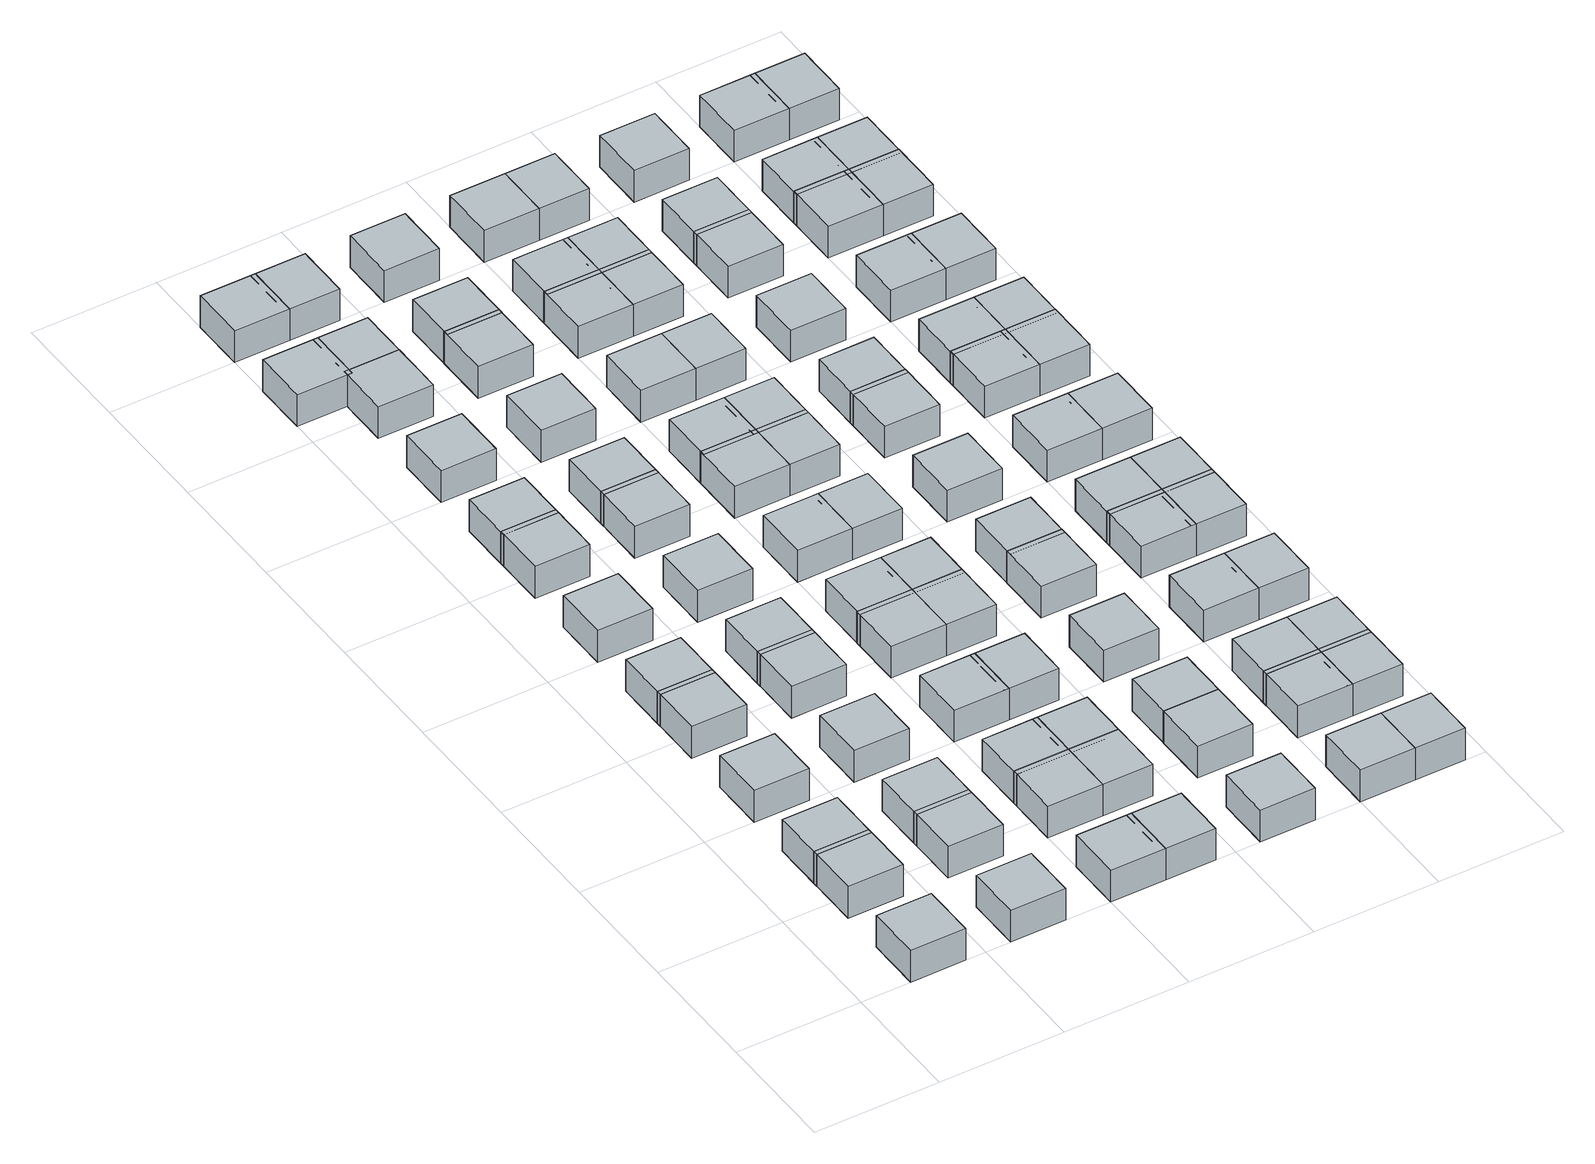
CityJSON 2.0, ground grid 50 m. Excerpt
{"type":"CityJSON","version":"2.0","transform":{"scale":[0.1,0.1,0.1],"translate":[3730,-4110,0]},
"CityObjects":{
"object1":{"type":"GenericCityObject","geometry":[{"type":"Solid","lod":"1","boundaries":[[[[0,1,2,3]],[[4,5,1,0]],[[5,6,2,1]],[[6,7,3,2]],[[7,4,0,3]],[[7,6,5,4]]]]}]},
"object2":{"type":"GenericCityObject","geometry":[{"type":"Solid","lod":"1","boundaries":[[[[8,9,10,11]],[[12,13,9,8]],[[13,14,10,9]],[[14,15,11,10]],[[15,12,8,11]],[[15,14,13,12]]]]}]},
"object3":{"type":"GenericCityObject","geometry":[{"type":"Solid","lod":"1","boundaries":[[[[16,17,18,19]],[[20,21,17,16]],[[21,22,18,17]],[[22,23,19,18]],[[23,20,16,19]],[[23,22,21,20]]]]}]},
"object4":{"type":"GenericCityObject","geometry":[{"type":"Solid","lod":"1","boundaries":[[[[24,25,26,27]],[[28,29,25,24]],[[29,30,26,25]],[[30,31,27,26]],[[31,28,24,27]],[[31,30,29,28]]]]}]},
"object5":{"type":"GenericCityObject","geometry":[{"type":"Solid","lod":"1","boundaries":[[[[32,33,34,35]],[[36,37,33,32]],[[37,38,34,33]],[[38,39,35,34]],[[39,36,32,35]],[[39,38,37,36]]]]}]},
"object6":{"type":"GenericCityObject","geometry":[{"type":"Solid","lod":"1","boundaries":[[[[40,41,42,43]],[[44,45,41,40]],[[45,46,42,41]],[[46,47,43,42]],[[47,44,40,43]],[[47,46,45,44]]]]}]},
"object7":{"type":"GenericCityObject","geometry":[{"type":"Solid","lod":"1","boundaries":[[[[48,49,50,51]],[[52,53,49,48]],[[53,54,50,49]],[[54,55,51,50]],[[55,52,48,51]],[[55,54,53,52]]]]}]},
"object8":{"type":"GenericCityObject","geometry":[{"type":"Solid","lod":"1","boundaries":[[[[56,57,58,59]],[[60,61,57,56]],[[61,62,58,57]],[[62,63,59,58]],[[63,60,56,59]],[[63,62,61,60]]]]}]},
"object9":{"type":"GenericCityObject","geometry":[{"type":"Solid","lod":"1","boundaries":[[[[64,65,66,67]],[[68,69,65,64]],[[69,70,66,65]],[[70,71,67,66]],[[71,68,64,67]],[[71,70,69,68]]]]}]},
"object10":{"type":"GenericCityObject","geometry":[{"type":"Solid","lod":"1","boundaries":[[[[72,73,74,75]],[[76,77,73,72]],[[77,78,74,73]],[[78,79,75,74]],[[79,76,72,75]],[[79,78,77,76]]]]}]},
"object11":{"type":"GenericCityObject","geometry":[{"type":"Solid","lod":"1","boundaries":[[[[80,81,82,83]],[[84,85,81,80]],[[85,86,82,81]],[[86,87,83,82]],[[87,84,80,83]],[[87,86,85,84]]]]}]},
"object12":{"type":"GenericCityObject","geometry":[{"type":"Solid","lod":"1","boundaries":[[[[88,89,90,91]],[[92,93,89,88]],[[93,94,90,89]],[[94,95,91,90]],[[95,92,88,91]],[[95,94,93,92]]]]}]},
"object13":{"type":"GenericCityObject","geometry":[{"type":"Solid","lod":"1","boundaries":[[[[96,97,98,99]],[[100,101,97,96]],[[101,102,98,97]],[[102,103,99,98]],[[103,100,96,99]],[[103,102,101,100]]]]}]},
"object14":{"type":"GenericCityObject","geometry":[{"type":"Solid","lod":"1","boundaries":[[[[104,105,106,107]],[[108,109,105,104]],[[109,110,106,105]],[[110,111,107,106]],[[111,108,104,107]],[[111,110,109,108]]]]}]},
"object15":{"type":"GenericCityObject","geometry":[{"type":"Solid","lod":"1","boundaries":[[[[112,113,114,115]],[[116,117,113,112]],[[117,118,114,113]],[[118,119,115,114]],[[119,116,112,115]],[[119,118,117,116]]]]}]},
"object16":{"type":"GenericCityObject","geometry":[{"type":"Solid","lod":"1","boundaries":[[[[120,121,122,123]],[[124,125,121,120]],[[125,126,122,121]],[[126,127,123,122]],[[127,124,120,123]],[[127,126,125,124]]]]}]},
"object17":{"type":"GenericCityObject","geometry":[{"type":"Solid","lod":"1","boundaries":[[[[128,129,130,131]],[[132,133,129,128]],[[133,134,130,129]],[[134,135,131,130]],[[135,132,128,131]],[[135,134,133,132]]]]}]},
"object18":{"type":"GenericCityObject","geometry":[{"type":"Solid","lod":"1","boundaries":[[[[136,137,138,139]],[[140,141,137,136]],[[141,142,138,137]],[[142,143,139,138]],[[143,140,136,139]],[[143,142,141,140]]]]}]},
"object19":{"type":"GenericCityObject","geometry":[{"type":"Solid","lod":"1","boundaries":[[[[144,145,146,147]],[[148,149,145,144]],[[149,150,146,145]],[[150,151,147,146]],[[151,148,144,147]],[[151,150,149,148]]]]}]},
"object20":{"type":"GenericCityObject","geometry":[{"type":"Solid","lod":"1","boundaries":[[[[152,153,154,155]],[[156,157,153,152]],[[157,158,154,153]],[[158,159,155,154]],[[159,156,152,155]],[[159,158,157,156]]]]}]},
"object21":{"type":"GenericCityObject","geometry":[{"type":"Solid","lod":"1","boundaries":[[[[160,161,162,163]],[[164,165,161,160]],[[165,166,162,161]],[[166,167,163,162]],[[167,164,160,163]],[[167,166,165,164]]]]}]},
"object22":{"type":"GenericCityObject","geometry":[{"type":"Solid","lod":"1","boundaries":[[[[168,169,170,171]],[[172,173,169,168]],[[173,174,170,169]],[[174,175,171,170]],[[175,172,168,171]],[[175,174,173,172]]]]}]},
"object23":{"type":"GenericCityObject","geometry":[{"type":"Solid","lod":"1","boundaries":[[[[176,177,178,179]],[[180,181,177,176]],[[181,182,178,177]],[[182,183,179,178]],[[183,180,176,179]],[[183,182,181,180]]]]}]},
"object24":{"type":"GenericCityObject","geometry":[{"type":"Solid","lod":"1","boundaries":[[[[184,185,186,187]],[[188,189,185,184]],[[189,190,186,185]],[[190,191,187,186]],[[191,188,184,187]],[[191,190,189,188]]]]}]},
"object25":{"type":"GenericCityObject","geometry":[{"type":"Solid","lod":"1","boundaries":[[[[192,193,194,195]],[[196,197,193,192]],[[197,198,194,193]],[[198,199,195,194]],[[199,196,192,195]],[[199,198,197,196]]]]}]},
"object26":{"type":"GenericCityObject","geometry":[{"type":"Solid","lod":"1","boundaries":[[[[200,201,202,203]],[[204,205,201,200]],[[205,206,202,201]],[[206,207,203,202]],[[207,204,200,203]],[[207,206,205,204]]]]}]},
"object27":{"type":"GenericCityObject","geometry":[{"type":"Solid","lod":"1","boundaries":[[[[208,209,210,211]],[[212,213,209,208]],[[213,214,210,209]],[[214,215,211,210]],[[215,212,208,211]],[[215,214,213,212]]]]}]},
"object28":{"type":"GenericCityObject","geometry":[{"type":"Solid","lod":"1","boundaries":[[[[216,217,218,219]],[[220,221,217,216]],[[221,222,218,217]],[[222,223,219,218]],[[223,220,216,219]],[[223,222,221,220]]]]}]},
"object29":{"type":"GenericCityObject","geometry":[{"type":"Solid","lod":"1","boundaries":[[[[224,225,226,227]],[[228,229,225,224]],[[229,230,226,225]],[[230,231,227,226]],[[231,228,224,227]],[[231,230,229,228]]]]}]},
"object30":{"type":"GenericCityObject","geometry":[{"type":"Solid","lod":"1","boundaries":[[[[232,233,234,235]],[[236,237,233,232]],[[237,238,234,233]],[[238,239,235,234]],[[239,236,232,235]],[[239,238,237,236]]]]}]},
"object31":{"type":"GenericCityObject","geometry":[{"type":"Solid","lod":"1","boundaries":[[[[240,241,242,243]],[[244,245,241,240]],[[245,246,242,241]],[[246,247,243,242]],[[247,244,240,243]],[[247,246,245,244]]]]}]},
"object32":{"type":"GenericCityObject","geometry":[{"type":"Solid","lod":"1","boundaries":[[[[248,249,250,251]],[[252,253,249,248]],[[253,254,250,249]],[[254,255,251,250]],[[255,252,248,251]],[[255,254,253,252]]]]}]},
"object33":{"type":"GenericCityObject","geometry":[{"type":"Solid","lod":"1","boundaries":[[[[256,257,258,259]],[[260,261,257,256]],[[261,262,258,257]],[[262,263,259,258]],[[263,260,256,259]],[[263,262,261,260]]]]}]},
"object34":{"type":"GenericCityObject","geometry":[{"type":"Solid","lod":"1","boundaries":[[[[264,265,266,267]],[[268,269,265,264]],[[269,270,266,265]],[[270,271,267,266]],[[271,268,264,267]],[[271,270,269,268]]]]}]},
"object35":{"type":"GenericCityObject","geometry":[{"type":"Solid","lod":"1","boundaries":[[[[272,273,274,275]],[[276,277,273,272]],[[277,278,274,273]],[[278,279,275,274]],[[279,276,272,275]],[[279,278,277,276]]]]}]},
"object36":{"type":"GenericCityObject","geometry":[{"type":"Solid","lod":"1","boundaries":[[[[280,281,282,283]],[[284,285,281,280]],[[285,286,282,281]],[[286,287,283,282]],[[287,284,280,283]],[[287,286,285,284]]]]}]},
"object37":{"type":"GenericCityObject","geometry":[{"type":"Solid","lod":"1","boundaries":[[[[288,289,290,291]],[[292,293,289,288]],[[293,294,290,289]],[[294,295,291,290]],[[295,292,288,291]],[[295,294,293,292]]]]}]},
"object38":{"type":"GenericCityObject","geometry":[{"type":"Solid","lod":"1","boundaries":[[[[296,297,298,299]],[[300,301,297,296]],[[301,302,298,297]],[[302,303,299,298]],[[303,300,296,299]],[[303,302,301,300]]]]}]},
"object39":{"type":"GenericCityObject","geometry":[{"type":"Solid","lod":"1","boundaries":[[[[304,305,306,307]],[[308,309,305,304]],[[309,310,306,305]],[[310,311,307,306]],[[311,308,304,307]],[[311,310,309,308]]]]}]},
"object40":{"type":"GenericCityObject","geometry":[{"type":"Solid","lod":"1","boundaries":[[[[312,313,314,315]],[[316,317,313,312]],[[317,318,314,313]],[[318,319,315,314]],[[319,316,312,315]],[[319,318,317,316]]]]}]},
"object41":{"type":"GenericCityObject","geometry":[{"type":"Solid","lod":"1","boundaries":[[[[320,321,322,323]],[[324,325,321,320]],[[325,326,322,321]],[[326,327,323,322]],[[327,324,320,323]],[[327,326,325,324]]]]}]},
"object42":{"type":"GenericCityObject","geometry":[{"type":"Solid","lod":"1","boundaries":[[[[328,329,330,331]],[[332,333,329,328]],[[333,334,330,329]],[[334,335,331,330]],[[335,332,328,331]],[[335,334,333,332]]]]}]},
"object43":{"type":"GenericCityObject","geometry":[{"type":"Solid","lod":"1","boundaries":[[[[336,337,338,339]],[[340,341,337,336]],[[341,342,338,337]],[[342,343,339,338]],[[343,340,336,339]],[[343,342,341,340]]]]}]},
"object44":{"type":"GenericCityObject","geometry":[{"type":"Solid","lod":"1","boundaries":[[[[344,345,346,347]],[[348,349,345,344]],[[349,350,346,345]],[[350,351,347,346]],[[351,348,344,347]],[[351,350,349,348]]]]}]},
"object45":{"type":"GenericCityObject","geometry":[{"type":"Solid","lod":"1","boundaries":[[[[352,353,354,355]],[[356,357,353,352]],[[357,358,354,353]],[[358,359,355,354]],[[359,356,352,355]],[[359,358,357,356]]]]}]},
"object46":{"type":"GenericCityObject","geometry":[{"type":"Solid","lod":"1","boundaries":[[[[360,361,362,363]],[[364,365,361,360]],[[365,366,362,361]],[[366,367,363,362]],[[367,364,360,363]],[[367,366,365,364]]]]}]},
"object47":{"type":"GenericCityObject","geometry":[{"type":"Solid","lod":"1","boundaries":[[[[368,369,370,371]],[[372,373,369,368]],[[373,374,370,369]],[[374,375,371,370]],[[375,372,368,371]],[[375,374,373,372]]]]}]},
"object48":{"type":"GenericCityObject","geometry":[{"type":"Solid","lod":"1","boundaries":[[[[376,377,378,379]],[[380,381,377,376]],[[381,382,378,377]],[[382,383,379,378]],[[383,380,376,379]],[[383,382,381,380]]]]}]},
"object49":{"type":"GenericCityObject","geometry":[{"type":"Solid","lod":"1","boundaries":[[[[384,385,386,387]],[[388,389,385,384]],[[389,390,386,385]],[[390,391,387,386]],[[391,388,384,387]],[[391,390,389,388]]]]}]},
"object50":{"type":"GenericCityObject","geometry":[{"type":"Solid","lod":"1","boundaries":[[[[392,393,394,395]],[[396,397,393,392]],[[397,398,394,393]],[[398,399,395,394]],[[399,396,392,395]],[[399,398,397,396]]]]}]},
"object51":{"type":"GenericCityObject","geometry":[{"type":"Solid","lod":"1","boundaries":[[[[400,401,402,403]],[[404,405,401,400]],[[405,406,402,401]],[[406,407,403,402]],[[407,404,400,403]],[[407,406,405,404]]]]}]},
"object52":{"type":"GenericCityObject","geometry":[{"type":"Solid","lod":"1","boundaries":[[[[408,409,410,411]],[[412,413,409,408]],[[413,414,410,409]],[[414,415,411,410]],[[415,412,408,411]],[[415,414,413,412]]]]}]},
"object53":{"type":"GenericCityObject","geometry":[{"type":"Solid","lod":"1","boundaries":[[[[416,417,418,419]],[[420,421,417,416]],[[421,422,418,417]],[[422,423,419,418]],[[423,420,416,419]],[[423,422,421,420]]]]}]},
"object54":{"type":"GenericCityObject","geometry":[{"type":"Solid","lod":"1","boundaries":[[[[424,425,426,427]],[[428,429,425,424]],[[429,430,426,425]],[[430,431,427,426]],[[431,428,424,427]],[[431,430,429,428]]]]}]},
"object55":{"type":"GenericCityObject","geometry":[{"type":"Solid","lod":"1","boundaries":[[[[432,433,434,435]],[[436,437,433,432]],[[437,438,434,433]],[[438,439,435,434]],[[439,436,432,435]],[[439,438,437,436]]]]}]},
"object56":{"type":"GenericCityObject","geometry":[{"type":"Solid","lod":"1","boundaries":[[[[440,441,442,443]],[[444,445,441,440]],[[445,446,442,441]],[[446,447,443,442]],[[447,444,440,443]],[[447,446,445,444]]]]}]},
"object57":{"type":"GenericCityObject","geometry":[{"type":"Solid","lod":"1","boundaries":[[[[448,449,450,451]],[[452,453,449,448]],[[453,454,450,449]],[[454,455,451,450]],[[455,452,448,451]],[[455,454,453,452]]]]}]},
"object58":{"type":"GenericCityObject","geometry":[{"type":"Solid","lod":"1","boundaries":[[[[456,457,458,459]],[[460,461,457,456]],[[461,462,458,457]],[[462,463,459,458]],[[463,460,456,459]],[[463,462,461,460]]]]}]},
"object59":{"type":"GenericCityObject","geometry":[{"type":"Solid","lod":"1","boundaries":[[[[464,465,466,467]],[[468,469,465,464]],[[469,470,466,465]],[[470,471,467,466]],[[471,468,464,467]],[[471,470,469,468]]]]}]},
"object60":{"type":"GenericCityObject","geometry":[{"type":"Solid","lod":"1","boundaries":[[[[472,473,474,475]],[[476,477,473,472]],[[477,478,474,473]],[[478,479,475,474]],[[479,476,472,475]],[[479,478,477,476]]]]}]},
"object61":{"type":"GenericCityObject","geometry":[{"type":"Solid","lod":"1","boundaries":[[[[480,481,482,483]],[[484,485,481,480]],[[485,486,482,481]],[[486,487,483,482]],[[487,484,480,483]],[[487,486,485,484]]]]}]},
"object62":{"type":"GenericCityObject","geometry":[{"type":"Solid","lod":"1","boundaries":[[[[488,489,490,491]],[[492,493,489,488]],[[493,494,490,489]],[[494,495,491,490]],[[495,492,488,491]],[[495,494,493,492]]]]}]},
"object63":{"type":"GenericCityObject","geometry":[{"type":"Solid","lod":"1","boundaries":[[[[496,497,498,499]],[[500,501,497,496]],[[501,502,498,497]],[[502,503,499,498]],[[503,500,496,499]],[[503,502,501,500]]]]}]},
"object64":{"type":"GenericCityObject","geometry":[{"type":"Solid","lod":"1","boundaries":[[[[504,505,506,507]],[[508,509,505,504]],[[509,510,506,505]],[[510,511,507,506]],[[511,508,504,507]],[[511,510,509,508]]]]}]},
"object65":{"type":"GenericCityObject","geometry":[{"type":"Solid","lod":"1","boundaries":[[[[512,513,514,515]],[[516,517,513,512]],[[517,518,514,513]],[[518,519,515,514]],[[519,516,512,515]],[[519,518,517,516]]]]}]},
"object66":{"type":"GenericCityObject","geometry":[{"type":"Solid","lod":"1","boundaries":[[[[520,521,522,523]],[[524,525,521,520]],[[525,526,522,521]],[[526,527,523,522]],[[527,524,520,523]],[[527,526,525,524]]]]}]},
"object67":{"type":"GenericCityObject","geometry":[{"type":"Solid","lod":"1","boundaries":[[[[528,529,530,531]],[[532,533,529,528]],[[533,534,530,529]],[[534,535,531,530]],[[535,532,528,531]],[[535,534,533,532]]]]}]},
"object68":{"type":"GenericCityObject","geometry":[{"type":"Solid","lod":"1","boundaries":[[[[536,537,538,539]],[[540,541,537,536]],[[541,542,538,537]],[[542,543,539,538]],[[543,540,536,539]],[[543,542,541,540]]]]}]},
"object69":{"type":"GenericCityObject","geometry":[{"type":"Solid","lod":"1","boundaries":[[[[544,545,546,547]],[[548,549,545,544]],[[549,550,546,545]],[[550,551,547,546]],[[551,548,544,547]],[[551,550,549,548]]]]}]},
"object70":{"type":"GenericCityObject","geometry":[{"type":"Solid","lod":"1","boundaries":[[[[552,553,554,555]],[[556,557,553,552]],[[557,558,554,553]],[[558,559,555,554]],[[559,556,552,555]],[[559,558,557,556]]]]}]},
"object71":{"type":"GenericCityObject","geometry":[{"type":"Solid","lod":"1","boundaries":[[[[560,561,562,563]],[[564,565,561,560]],[[565,566,562,561]],[[566,567,563,562]],[[567,564,560,563]],[[567,566,565,564]]]]}]},
"object72":{"type":"GenericCityObject","geometry":[{"type":"Solid","lod":"1","boundaries":[[[[568,569,570,571]],[[572,573,569,568]],[[573,574,570,569]],[[574,575,571,570]],[[575,572,568,571]],[[575,574,573,572]]]]}]},
"object73":{"type":"GenericCityObject","geometry":[{"type":"Solid","lod":"1","boundaries":[[[[576,577,578,579]],[[580,581,577,576]],[[581,582,578,577]],[[582,583,579,578]],[[583,580,576,579]],[[583,582,581,580]]]]}]},
"object74":{"type":"GenericCityObject","geometry":[{"type":"Solid","lod":"1","boundaries":[[[[584,585,586,587]],[[588,589,585,584]],[[589,590,586,585]],[[590,591,587,586]],[[591,588,584,587]],[[591,590,589,588]]]]}]},
"object75":{"type":"GenericCityObject","geometry":[{"type":"Solid","lod":"1","boundaries":[[[[592,593,594,595]],[[596,597,593,592]],[[597,598,594,593]],[[598,599,595,594]],[[599,596,592,595]],[[599,598,597,596]]]]}]},
"object76":{"type":"GenericCityObject","geometry":[{"type":"Solid","lod":"1","boundaries":[[[[600,601,602,603]],[[604,605,601,600]],[[605,606,602,601]],[[606,607,603,602]],[[607,604,600,603]],[[607,606,605,604]]]]}]},
"object77":{"type":"GenericCityObject","geometry":[{"type":"Solid","lod":"1","boundaries":[[[[608,609,610,611]],[[612,613,609,608]],[[613,614,610,609]],[[614,615,611,610]],[[615,612,608,611]],[[615,614,613,612]]]]}]},
"object78":{"type":"GenericCityObject","geometry":[{"type":"Solid","lod":"1","boundaries":[[[[616,617,618,619]],[[620,621,617,616]],[[621,622,618,617]],[[622,623,619,618]],[[623,620,616,619]],[[623,622,621,620]]]]}]},
"object79":{"type":"GenericCityObject","geometry":[{"type":"Solid","lod":"1","boundaries":[[[[624,625,626,627]],[[628,629,625,624]],[[629,630,626,625]],[[630,631,627,626]],[[631,628,624,627]],[[631,630,629,628]]]]}]},
"object80":{"type":"GenericCityObject","geometry":[{"type":"Solid","lod":"1","boundaries":[[[[632,633,634,635]],[[636,637,633,632]],[[637,638,634,633]],[[638,639,635,634]],[[639,636,632,635]],[[639,638,637,636]]]]}]},
"object81":{"type":"GenericCityObject","geometry":[{"type":"Solid","lod":"1","boundaries":[[[[640,641,642,643]],[[644,645,641,640]],[[645,646,642,641]],[[646,647,643,642]],[[647,644,640,643]],[[647,646,645,644]]]]}]},
"object82":{"type":"GenericCityObject","geometry":[{"type":"Solid","lod":"1","boundaries":[[[[648,649,650,651]],[[652,653,649,648]],[[653,654,650,649]],[[654,655,651,650]],[[655,652,648,651]],[[655,654,653,652]]]]}]},
"object83":{"type":"GenericCityObject","geometry":[{"type":"Solid","lod":"1","boundaries":[[[[656,657,658,659]],[[660,661,657,656]],[[661,662,658,657]],[[662,663,659,658]],[[663,660,656,659]],[[663,662,661,660]]]]}]},
"object84":{"type":"GenericCityObject","geometry":[{"type":"Solid","lod":"1","boundaries":[[[[664,665,666,667]],[[668,669,665,664]],[[669,670,666,665]],[[670,671,667,666]],[[671,668,664,667]],[[671,670,669,668]]]]}]},
"object85":{"type":"GenericCityObject","geometry":[{"type":"Solid","lod":"1","boundaries":[[[[672,673,674,675]],[[676,677,673,672]],[[677,678,674,673]],[[678,679,675,674]],[[679,676,672,675]],[[679,678,677,676]]]]}]},
"object86":{"type":"GenericCityObject","geometry":[{"type":"Solid","lod":"1","boundaries":[[[[680,681,682,683]],[[684,685,681,680]],[[685,686,682,681]],[[686,687,683,682]],[[687,684,680,683]],[[687,686,685,684]]]]}]},
"object87":{"type":"GenericCityObject","geometry":[{"type":"Solid","lod":"1","boundaries":[[[[688,689,690,691]],[[692,693,689,688]],[[693,694,690,689]],[[694,695,691,690]],[[695,692,688,691]],[[695,694,693,692]]]]}]},
"object88":{"type":"GenericCityObject","geometry":[{"type":"Solid","lod":"1","boundaries":[[[[696,697,698,699]],[[700,701,697,696]],[[701,702,698,697]],[[702,703,699,698]],[[703,700,696,699]],[[703,702,701,700]]]]}]},
"object89":{"type":"GenericCityObject","geometry":[{"type":"Solid","lod":"1","boundaries":[[[[704,705,706,707]],[[708,709,705,704]],[[709,710,706,705]],[[710,711,707,706]],[[711,708,704,707]],[[711,710,709,708]]]]}]},
"object90":{"type":"GenericCityObject","geometry":[{"type":"Solid","lod":"1","boundaries":[[[[712,713,714,715]],[[716,717,713,712]],[[717,718,714,713]],[[718,719,715,714]],[[719,716,712,715]],[[719,718,717,716]]]]}]},
"object91":{"type":"GenericCityObject","geometry":[{"type":"Solid","lod":"1","boundaries":[[[[720,721,722,723]],[[724,725,721,720]],[[725,726,722,721]],[[726,727,723,722]],[[727,724,720,723]],[[727,726,725,724]]]]}]},
"object92":{"type":"GenericCityObject","geometry":[{"type":"Solid","lod":"1","boundaries":[[[[728,729,730,731]],[[732,733,729,728]],[[733,734,730,729]],[[734,735,731,730]],[[735,732,728,731]],[[735,734,733,732]]]]}]},
"object93":{"type":"GenericCityObject","geometry":[{"type":"Solid","lod":"1","boundaries":[[[[736,737,738,739]],[[740,741,737,736]],[[741,742,738,737]],[[742,743,739,738]],[[743,740,736,739]],[[743,742,741,740]]]]}]}
},
"vertices":[
[200,0,0],[420,0,0],[420,220,0],[200,220,0],[200,0,140],[420,0,140],[420,220,140],[200,220,140],
[200,400,0],[420,400,0],[420,620,0],[200,620,0],[200,400,140],[420,400,140],[420,620,140],[200,620,140],
[200,600,0],[420,600,0],[420,820,0],[200,820,0],[200,600,140],[420,600,140],[420,820,140],[200,820,140],
[200,1000,0],[420,1000,0],[420,1220,0],[200,1220,0],[200,1000,140],[420,1000,140],[420,1220,140],[200,1220,140],
[600,0,0],[820,0,0],[820,220,0],[600,220,0],[600,0,140],[820,0,140],[820,220,140],[600,220,140],
[200,1400,0],[420,1400,0],[420,1620,0],[200,1620,0],[200,1400,140],[420,1400,140],[420,1620,140],[200,1620,140],
[200,1600,0],[420,1600,0],[420,1820,0],[200,1820,0],[200,1600,140],[420,1600,140],[420,1820,140],[200,1820,140],
[600,400,0],[820,400,0],[820,620,0],[600,620,0],[600,400,140],[820,400,140],[820,620,140],[600,620,140],
[600,600,0],[820,600,0],[820,820,0],[600,820,0],[600,600,140],[820,600,140],[820,820,140],[600,820,140],
[200,2000,0],[420,2000,0],[420,2220,0],[200,2220,0],[200,2000,140],[420,2000,140],[420,2220,140],[200,2220,140],
[600,1000,0],[820,1000,0],[820,1220,0],[600,1220,0],[600,1000,140],[820,1000,140],[820,1220,140],[600,1220,140],
[200,2400,0],[420,2400,0],[420,2620,0],[200,2620,0],[200,2400,140],[420,2400,140],[420,2620,140],[200,2620,140],
[200,2600,0],[420,2600,0],[420,2820,0],[200,2820,0],[200,2600,140],[420,2600,140],[420,2820,140],[200,2820,140],
[1000,0,0],[1220,0,0],[1220,220,0],[1000,220,0],[1000,0,140],[1220,0,140],[1220,220,140],[1000,220,140],
[600,1400,0],[820,1400,0],[820,1620,0],[600,1620,0],[600,1400,140],[820,1400,140],[820,1620,140],[600,1620,140],
[0,3600,0],[220,3600,0],[220,3820,0],[0,3820,0],[0,3600,140],[220,3600,140],[220,3820,140],[0,3820,140],
[600,1600,0],[820,1600,0],[820,1820,0],[600,1820,0],[600,1600,140],[820,1600,140],[820,1820,140],[600,1820,140],
[200,3000,0],[420,3000,0],[420,3220,0],[200,3220,0],[200,3000,140],[420,3000,140],[420,3220,140],[200,3220,140],
[1000,400,0],[1220,400,0],[1220,620,0],[1000,620,0],[1000,400,140],[1220,400,140],[1220,620,140],[1000,620,140],
[1000,600,0],[1220,600,0],[1220,820,0],[1000,820,0],[1000,600,140],[1220,600,140],[1220,820,140],[1000,820,140],
[0,4000,0],[220,4000,0],[220,4220,0],[0,4220,0],[0,4000,140],[220,4000,140],[220,4220,140],[0,4220,140],
[600,2000,0],[820,2000,0],[820,2220,0],[600,2220,0],[600,2000,140],[820,2000,140],[820,2220,140],[600,2220,140],
[1200,0,0],[1420,0,0],[1420,220,0],[1200,220,0],[1200,0,140],[1420,0,140],[1420,220,140],[1200,220,140],
[200,3400,0],[420,3400,0],[420,3620,0],[200,3620,0],[200,3400,140],[420,3400,140],[420,3620,140],[200,3620,140],
[200,3600,0],[420,3600,0],[420,3820,0],[200,3820,0],[200,3600,140],[420,3600,140],[420,3820,140],[200,3820,140],
[1000,1000,0],[1220,1000,0],[1220,1220,0],[1000,1220,0],[1000,1000,140],[1220,1000,140],[1220,1220,140],[1000,1220,140],
[600,2400,0],[820,2400,0],[820,2620,0],[600,2620,0],[600,2400,140],[820,2400,140],[820,2620,140],[600,2620,140],
[1200,400,0],[1420,400,0],[1420,620,0],[1200,620,0],[1200,400,140],[1420,400,140],[1420,620,140],[1200,620,140],
[600,2600,0],[820,2600,0],[820,2820,0],[600,2820,0],[600,2600,140],[820,2600,140],[820,2820,140],[600,2820,140],
[1200,600,0],[1420,600,0],[1420,820,0],[1200,820,0],[1200,600,140],[1420,600,140],[1420,820,140],[1200,820,140],
[200,4000,0],[420,4000,0],[420,4220,0],[200,4220,0],[200,4000,140],[420,4000,140],[420,4220,140],[200,4220,140],
[1000,1400,0],[1220,1400,0],[1220,1620,0],[1000,1620,0],[1000,1400,140],[1220,1400,140],[1220,1620,140],[1000,1620,140],
[1000,1600,0],[1220,1600,0],[1220,1820,0],[1000,1820,0],[1000,1600,140],[1220,1600,140],[1220,1820,140],[1000,1820,140],
[600,3000,0],[820,3000,0],[820,3220,0],[600,3220,0],[600,3000,140],[820,3000,140],[820,3220,140],[600,3220,140],
[1200,1000,0],[1420,1000,0],[1420,1220,0],[1200,1220,0],[1200,1000,140],[1420,1000,140],[1420,1220,140],[1200,1220,140],
[1000,2000,0],[1220,2000,0],[1220,2220,0],[1000,2220,0],[1000,2000,140],[1220,2000,140],[1220,2220,140],[1000,2220,140],
[1600,0,0],[1820,0,0],[1820,220,0],[1600,220,0],[1600,0,140],[1820,0,140],[1820,220,140],[1600,220,140],
[600,3400,0],[820,3400,0],[820,3620,0],[600,3620,0],[600,3400,140],[820,3400,140],[820,3620,140],[600,3620,140],
[1200,1400,0],[1420,1400,0],[1420,1620,0],[1200,1620,0],[1200,1400,140],[1420,1400,140],[1420,1620,140],[1200,1620,140],
[600,3600,0],[820,3600,0],[820,3820,0],[600,3820,0],[600,3600,140],[820,3600,140],[820,3820,140],[600,3820,140],
[1200,1600,0],[1420,1600,0],[1420,1820,0],[1200,1820,0],[1200,1600,140],[1420,1600,140],[1420,1820,140],[1200,1820,140],
[1000,2400,0],[1220,2400,0],[1220,2620,0],[1000,2620,0],[1000,2400,140],[1220,2400,140],[1220,2620,140],[1000,2620,140],
[1600,400,0],[1820,400,0],[1820,620,0],[1600,620,0],[1600,400,140],[1820,400,140],[1820,620,140],[1600,620,140],
[1000,2600,0],[1220,2600,0],[1220,2820,0],[1000,2820,0],[1000,2600,140],[1220,2600,140],[1220,2820,140],[1000,2820,140],
[1600,600,0],[1820,600,0],[1820,820,0],[1600,820,0],[1600,600,140],[1820,600,140],[1820,820,140],[1600,820,140],
[600,4000,0],[820,4000,0],[820,4220,0],[600,4220,0],[600,4000,140],[820,4000,140],[820,4220,140],[600,4220,140],
[1200,2000,0],[1420,2000,0],[1420,2220,0],[1200,2220,0],[1200,2000,140],[1420,2000,140],[1420,2220,140],[1200,2220,140],
[1000,3000,0],[1220,3000,0],[1220,3220,0],[1000,3220,0],[1000,3000,140],[1220,3000,140],[1220,3220,140],[1000,3220,140],
[1600,1000,0],[1820,1000,0],[1820,1220,0],[1600,1220,0],[1600,1000,140],[1820,1000,140],[1820,1220,140],[1600,1220,140],
[1200,2400,0],[1420,2400,0],[1420,2620,0],[1200,2620,0],[1200,2400,140],[1420,2400,140],[1420,2620,140],[1200,2620,140],
[1200,2600,0],[1420,2600,0],[1420,2820,0],[1200,2820,0],[1200,2600,140],[1420,2600,140],[1420,2820,140],[1200,2820,140],
[2000,0,0],[2220,0,0],[2220,220,0],[2000,220,0],[2000,0,140],[2220,0,140],[2220,220,140],[2000,220,140],
[1000,3400,0],[1220,3400,0],[1220,3620,0],[1000,3620,0],[1000,3400,140],[1220,3400,140],[1220,3620,140],[1000,3620,140],
[1600,1400,0],[1820,1400,0],[1820,1620,0],[1600,1620,0],[1600,1400,140],[1820,1400,140],[1820,1620,140],[1600,1620,140],
[1000,3600,0],[1220,3600,0],[1220,3820,0],[1000,3820,0],[1000,3600,140],[1220,3600,140],[1220,3820,140],[1000,3820,140],
[1600,1600,0],[1820,1600,0],[1820,1820,0],[1600,1820,0],[1600,1600,140],[1820,1600,140],[1820,1820,140],[1600,1820,140],
[1200,3000,0],[1420,3000,0],[1420,3220,0],[1200,3220,0],[1200,3000,140],[1420,3000,140],[1420,3220,140],[1200,3220,140],
[2000,400,0],[2220,400,0],[2220,620,0],[2000,620,0],[2000,400,140],[2220,400,140],[2220,620,140],[2000,620,140],
[2000,600,0],[2220,600,0],[2220,820,0],[2000,820,0],[2000,600,140],[2220,600,140],[2220,820,140],[2000,820,140],
[1000,4000,0],[1220,4000,0],[1220,4220,0],[1000,4220,0],[1000,4000,140],[1220,4000,140],[1220,4220,140],[1000,4220,140],
[1600,2000,0],[1820,2000,0],[1820,2220,0],[1600,2220,0],[1600,2000,140],[1820,2000,140],[1820,2220,140],[1600,2220,140],
[2200,0,0],[2420,0,0],[2420,220,0],[2200,220,0],[2200,0,140],[2420,0,140],[2420,220,140],[2200,220,140],
[1200,3400,0],[1420,3400,0],[1420,3620,0],[1200,3620,0],[1200,3400,140],[1420,3400,140],[1420,3620,140],[1200,3620,140],
[1200,3600,0],[1420,3600,0],[1420,3820,0],[1200,3820,0],[1200,3600,140],[1420,3600,140],[1420,3820,140],[1200,3820,140],
[2000,1000,0],[2220,1000,0],[2220,1220,0],[2000,1220,0],[2000,1000,140],[2220,1000,140],[2220,1220,140],[2000,1220,140],
[1600,2400,0],[1820,2400,0],[1820,2620,0],[1600,2620,0],[1600,2400,140],[1820,2400,140],[1820,2620,140],[1600,2620,140],
[2200,400,0],[2420,400,0],[2420,620,0],[2200,620,0],[2200,400,140],[2420,400,140],[2420,620,140],[2200,620,140],
[1600,2600,0],[1820,2600,0],[1820,2820,0],[1600,2820,0],[1600,2600,140],[1820,2600,140],[1820,2820,140],[1600,2820,140],
[2200,600,0],[2420,600,0],[2420,820,0],[2200,820,0],[2200,600,140],[2420,600,140],[2420,820,140],[2200,820,140],
[1200,4000,0],[1420,4000,0],[1420,4220,0],[1200,4220,0],[1200,4000,140],[1420,4000,140],[1420,4220,140],[1200,4220,140],
[2000,1400,0],[2220,1400,0],[2220,1620,0],[2000,1620,0],[2000,1400,140],[2220,1400,140],[2220,1620,140],[2000,1620,140],
[2000,1600,0],[2220,1600,0],[2220,1820,0],[2000,1820,0],[2000,1600,140],[2220,1600,140],[2220,1820,140],[2000,1820,140],
[1600,3000,0],[1820,3000,0],[1820,3220,0],[1600,3220,0],[1600,3000,140],[1820,3000,140],[1820,3220,140],[1600,3220,140],
[2200,1000,0],[2420,1000,0],[2420,1220,0],[2200,1220,0],[2200,1000,140],[2420,1000,140],[2420,1220,140],[2200,1220,140],
[2000,2000,0],[2220,2000,0],[2220,2220,0],[2000,2220,0],[2000,2000,140],[2220,2000,140],[2220,2220,140],[2000,2220,140],
[1600,3400,0],[1820,3400,0],[1820,3620,0],[1600,3620,0],[1600,3400,140],[1820,3400,140],[1820,3620,140],[1600,3620,140],
[2200,1400,0],[2420,1400,0],[2420,1620,0],[2200,1620,0],[2200,1400,140],[2420,1400,140],[2420,1620,140],[2200,1620,140],
[1600,3600,0],[1820,3600,0],[1820,3820,0],[1600,3820,0],[1600,3600,140],[1820,3600,140],[1820,3820,140],[1600,3820,140],
[2200,1600,0],[2420,1600,0],[2420,1820,0],[2200,1820,0],[2200,1600,140],[2420,1600,140],[2420,1820,140],[2200,1820,140],
[2000,2400,0],[2220,2400,0],[2220,2620,0],[2000,2620,0],[2000,2400,140],[2220,2400,140],[2220,2620,140],[2000,2620,140],
[2000,2600,0],[2220,2600,0],[2220,2820,0],[2000,2820,0],[2000,2600,140],[2220,2600,140],[2220,2820,140],[2000,2820,140],
[1600,4000,0],[1820,4000,0],[1820,4220,0],[1600,4220,0],[1600,4000,140],[1820,4000,140],[1820,4220,140],[1600,4220,140],
[2200,2000,0],[2420,2000,0],[2420,2220,0],[2200,2220,0],[2200,2000,140],[2420,2000,140],[2420,2220,140],[2200,2220,140],
[2000,3000,0],[2220,3000,0],[2220,3220,0],[2000,3220,0],[2000,3000,140],[2220,3000,140],[2220,3220,140],[2000,3220,140],
[2200,2400,0],[2420,2400,0],[2420,2620,0],[2200,2620,0],[2200,2400,140],[2420,2400,140],[2420,2620,140],[2200,2620,140],
[2200,2600,0],[2420,2600,0],[2420,2820,0],[2200,2820,0],[2200,2600,140],[2420,2600,140],[2420,2820,140],[2200,2820,140],
[2000,3400,0],[2220,3400,0],[2220,3620,0],[2000,3620,0],[2000,3400,140],[2220,3400,140],[2220,3620,140],[2000,3620,140],
[2000,3600,0],[2220,3600,0],[2220,3820,0],[2000,3820,0],[2000,3600,140],[2220,3600,140],[2220,3820,140],[2000,3820,140],
[2200,3000,0],[2420,3000,0],[2420,3220,0],[2200,3220,0],[2200,3000,140],[2420,3000,140],[2420,3220,140],[2200,3220,140],
[2000,4000,0],[2220,4000,0],[2220,4220,0],[2000,4220,0],[2000,4000,140],[2220,4000,140],[2220,4220,140],[2000,4220,140],
[2200,3400,0],[2420,3400,0],[2420,3620,0],[2200,3620,0],[2200,3400,140],[2420,3400,140],[2420,3620,140],[2200,3620,140],
[2200,3600,0],[2420,3600,0],[2420,3820,0],[2200,3820,0],[2200,3600,140],[2420,3600,140],[2420,3820,140],[2200,3820,140],
[2200,4000,0],[2420,4000,0],[2420,4220,0],[2200,4220,0],[2200,4000,140],[2420,4000,140],[2420,4220,140],[2200,4220,140]
]}
